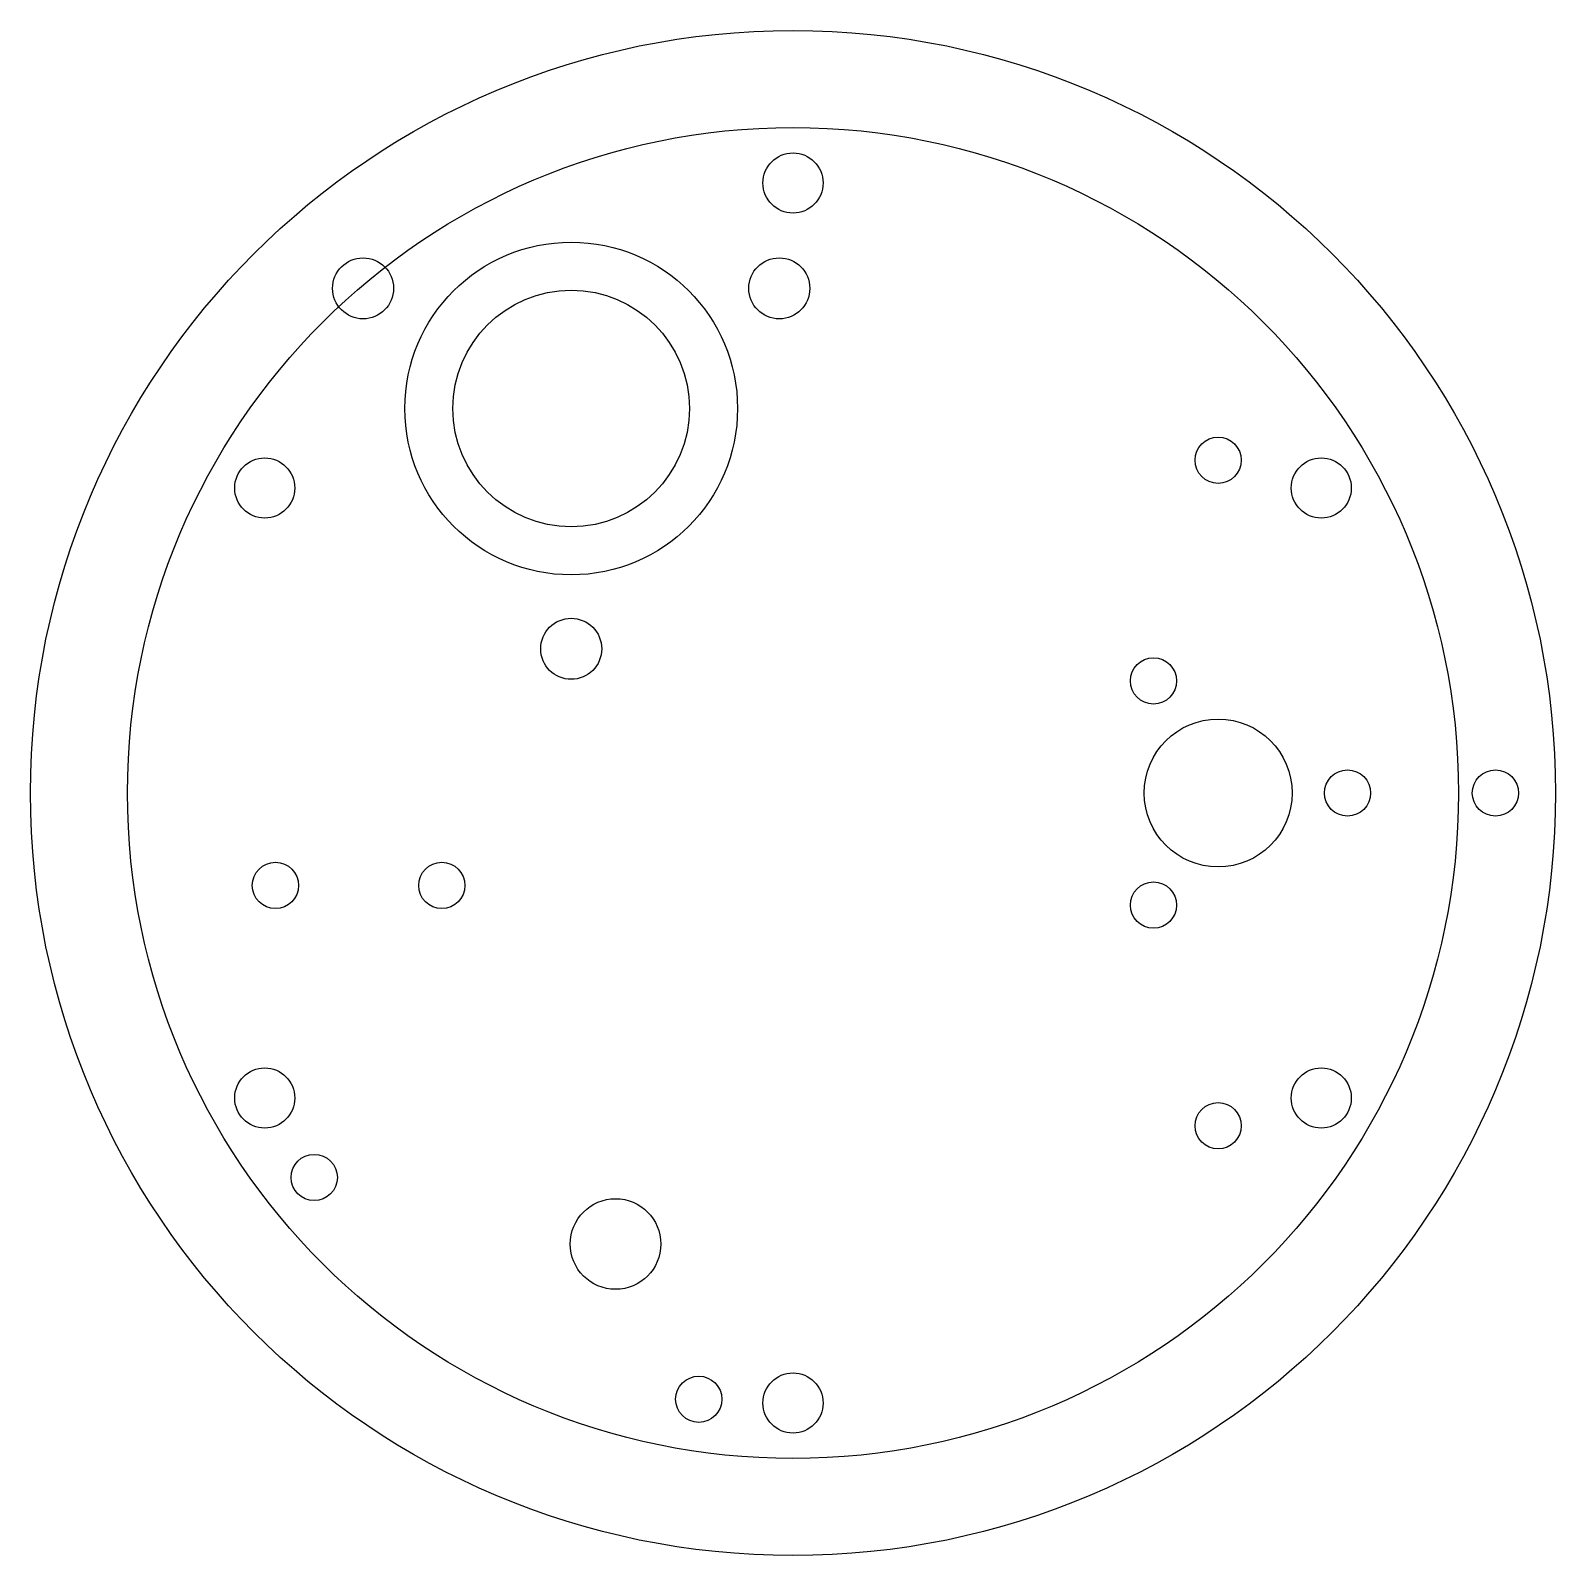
# Model space of a CAD drawing. Header units: millimetres. Extents: x -41.2 to 41.2, y -41.2 to 41.2.
import ezdxf

# ---------------------------------------------------------------- set-up
doc = ezdxf.new("R2010")
doc.units = ezdxf.units.MM

msp = doc.modelspace()

# ---------------------------------------------------------------- linework, layer by layer
for p, q in [((0, 31.375, -12), (0, 31.375, -4)), ((0, 31.375, -12), (0, 31.375, -4)), ((-21.829, 26.475), (-21.829, 26.475, -4)), ((-21.829, 26.475), (-21.829, 26.475, -4)), ((-2.171, 26.475), (-2.171, 26.475, -4)), ((-2.171, 26.475), (-2.171, 26.475, -4)), ((-21, 20.8), (-21, 20.8, -1.8)), ((-21, 20.8), (-21, 20.8, -1.8)), ((-18.4, 20.8, -1.8), (-18.4, 20.8, -12)), ((-18.4, 20.8, -1.8), (-18.4, 20.8, -12)), ((21.75, 18), (21.75, 18, -4)), ((21.75, 18), (21.75, 18, -4)), ((-27.172, 15.687, -12), (-27.172, 15.687, -4)), ((-27.172, 15.687, -12), (-27.172, 15.687, -4)), ((27.172, 15.687, -12), (27.172, 15.687, -4)), ((27.172, 15.687, -12), (27.172, 15.687, -4)), ((-12, 9.45), (-12, 9.45, -4)), ((-12, 9.45), (-12, 9.45, -4)), ((20.125, 4.98), (20.125, 4.98, -4)), ((20.125, 4.98), (20.125, 4.98, -4)), ((-41.25, 0), (-41.25, 0, -6)), ((-41.25, 0), (-41.25, 0, -6)), ((-36, 0, -6), (-36, 0, -12)), ((-36, 0, -6), (-36, 0, -12)), ((19, 0), (19, 0, -12)), ((19, 0), (19, 0, -12)), ((28.75, 0), (28.75, 0, -4)), ((28.75, 0), (28.75, 0, -4)), ((36.75, 0), (36.75, 0, -4)), ((36.75, 0), (36.75, 0, -4)), ((-29.25, -5), (-29.25, -5, -4)), ((-29.25, -5), (-29.25, -5, -4)), ((-20.25, -5), (-20.25, -5, -4)), ((-20.25, -5), (-20.25, -5, -4)), ((20.125, -4.98), (20.125, -4.98, -4)), ((20.125, -4.98), (20.125, -4.98, -4)), ((-27.172, -15.688, -12), (-27.172, -15.688, -4)), ((-27.172, -15.688, -12), (-27.172, -15.688, -4)), ((27.172, -15.688, -12), (27.172, -15.688, -4)), ((27.172, -15.688, -12), (27.172, -15.688, -4)), ((21.75, -18), (21.75, -18, -4)), ((21.75, -18), (21.75, -18, -4)), ((-27.15, -20.8), (-27.15, -20.8, -4)), ((-27.15, -20.8), (-27.15, -20.8, -4)), ((-12.05, -24.4), (-12.05, -24.4, -12)), ((-12.05, -24.4), (-12.05, -24.4, -12)), ((0, -31.375, -12), (0, -31.375, -4)), ((0, -31.375, -12), (0, -31.375, -4)), ((-6.35, -32.8), (-6.35, -32.8, -4)), ((-6.35, -32.8), (-6.35, -32.8, -4))]:
    msp.add_line(p, q)
for centre, radius in [((0, 0), 41.25), ((0, 0, -6), 41.25), ((0, 0), 41.25), ((0, 0, -6), 41.25), ((0, 0, -6), 36), ((0, 0, -6), 36), ((0, 0, -12), 36), ((0, 0, -12), 36), ((0, 33, -12), 1.625), ((0, 33, -4), 1.625), ((0, 33, -12), 1.625), ((0, 33, -4), 1.625), ((-12, 20.8), 9), ((-12, 20.8, -1.8), 9), ((-12, 20.8), 9), ((-12, 20.8, -1.8), 9), ((-23.258, 27.3), 1.65), ((-23.258, 27.3, -4), 1.65), ((-23.258, 27.3), 1.65), ((-23.258, 27.3, -4), 1.65), ((-0.742, 27.3), 1.65), ((-0.742, 27.3, -4), 1.65), ((-0.742, 27.3), 1.65), ((-0.742, 27.3, -4), 1.65), ((-12, 20.8, -12), 6.4), ((-12, 20.8, -1.8), 6.4), ((-12, 20.8, -12), 6.4), ((-12, 20.8, -1.8), 6.4), ((23, 18), 1.25), ((23, 18, -4), 1.25), ((23, 18), 1.25), ((23, 18, -4), 1.25), ((-28.579, 16.5, -12), 1.625), ((-28.579, 16.5, -4), 1.625), ((-28.579, 16.5, -12), 1.625), ((-28.579, 16.5, -4), 1.625), ((28.579, 16.5, -12), 1.625), ((28.579, 16.5, -4), 1.625), ((28.579, 16.5, -12), 1.625), ((28.579, 16.5, -4), 1.625), ((-12, 7.8), 1.65), ((-12, 7.8, -4), 1.65), ((-12, 7.8), 1.65), ((-12, 7.8, -4), 1.65), ((19.5, 6.062), 1.25), ((19.5, 6.062, -4), 1.25), ((19.5, 6.062), 1.25), ((19.5, 6.062, -4), 1.25), ((23, 0), 4), ((23, 0, -12), 4), ((23, 0), 4), ((23, 0, -12), 4), ((30, 0), 1.25), ((30, 0, -4), 1.25), ((30, 0), 1.25), ((30, 0, -4), 1.25), ((38, 0), 1.25), ((38, 0, -4), 1.25), ((38, 0), 1.25), ((38, 0, -4), 1.25), ((-28, -5), 1.25), ((-28, -5, -4), 1.25), ((-28, -5), 1.25), ((-28, -5, -4), 1.25), ((-19, -5), 1.25), ((-19, -5, -4), 1.25), ((-19, -5), 1.25), ((-19, -5, -4), 1.25), ((19.5, -6.062), 1.25), ((19.5, -6.062, -4), 1.25), ((19.5, -6.062), 1.25), ((19.5, -6.062, -4), 1.25), ((-28.579, -16.5, -12), 1.625), ((-28.579, -16.5, -4), 1.625), ((-28.579, -16.5, -12), 1.625), ((-28.579, -16.5, -4), 1.625), ((28.579, -16.5, -12), 1.625), ((28.579, -16.5, -4), 1.625), ((28.579, -16.5, -12), 1.625), ((28.579, -16.5, -4), 1.625), ((23, -18), 1.25), ((23, -18, -4), 1.25), ((23, -18), 1.25), ((23, -18, -4), 1.25), ((-25.9, -20.8), 1.25), ((-25.9, -20.8, -4), 1.25), ((-25.9, -20.8), 1.25), ((-25.9, -20.8, -4), 1.25), ((-9.6, -24.4), 2.45), ((-9.6, -24.4, -12), 2.45), ((-9.6, -24.4), 2.45), ((-9.6, -24.4, -12), 2.45), ((-5.1, -32.8), 1.25), ((-5.1, -32.8, -4), 1.25), ((-5.1, -32.8), 1.25), ((-5.1, -32.8, -4), 1.25), ((0, -33, -12), 1.625), ((0, -33, -4), 1.625), ((0, -33, -12), 1.625), ((0, -33, -4), 1.625)]:
    msp.add_circle(centre, radius)

doc.saveas('drawing.dxf')
